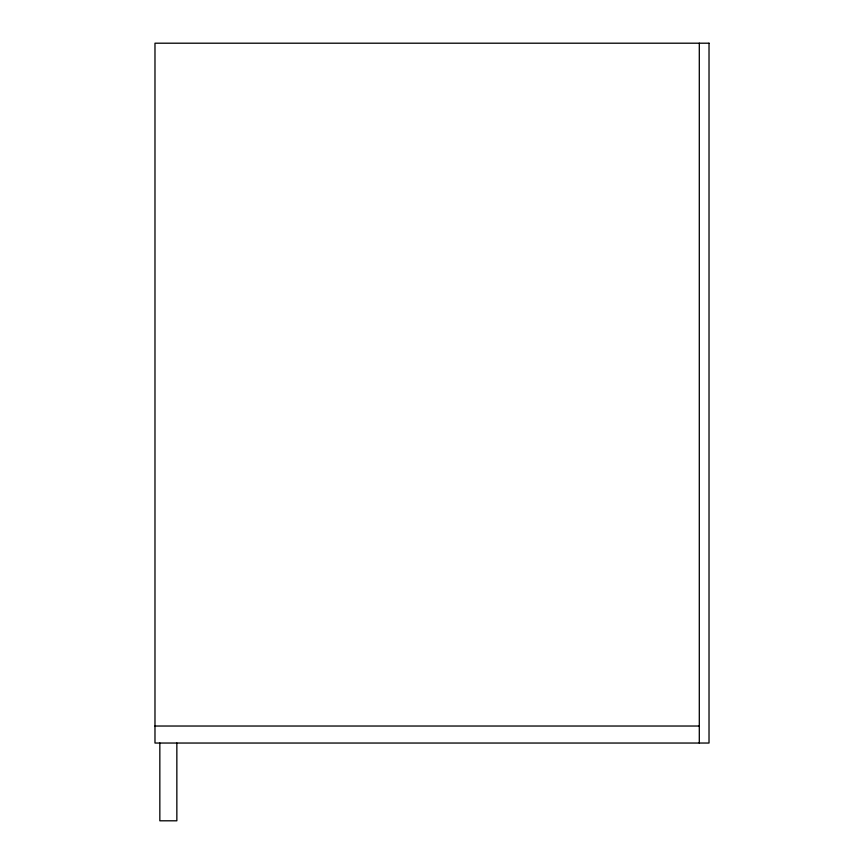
<?xml version="1.0" encoding="UTF-8"?>
<svg xmlns="http://www.w3.org/2000/svg" width="864" height="864" viewBox="0 0 864 864"><rect width="100%" height="100%" fill="white"/><g stroke="black" fill="none" stroke-linecap="round" stroke-linejoin="round"><path stroke-width="1.3" d="M154.98 726.03L699.3 726.03M699.3 43.2L699.3 743.04M176.85 743.04L176.85 820.8L159.84 820.8L159.84 743.04M709.02 43.2L154.98 43.2L154.98 743.04L709.02 743.04L709.02 43.2"/></g></svg>
